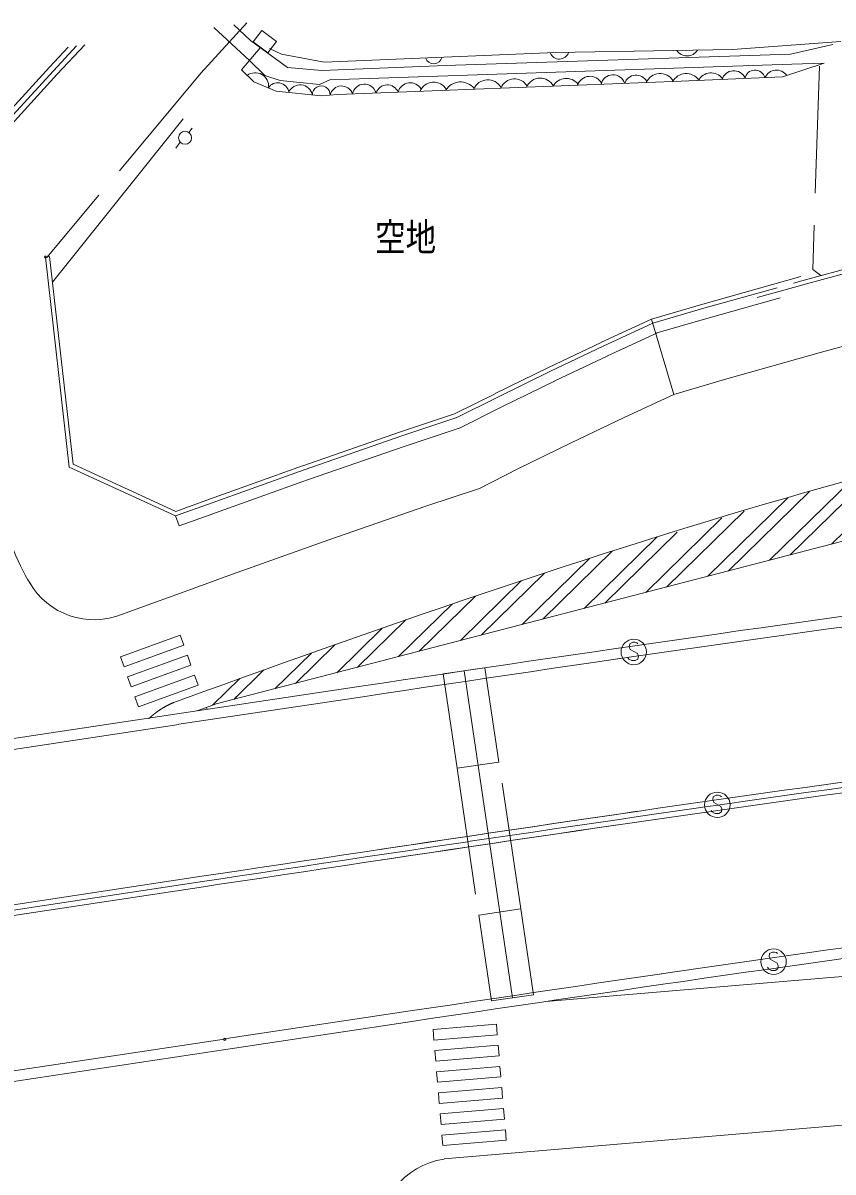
# Model space of a CAD drawing. Units: millimetres, scale not verified. Extents: x 40000 to 680000, y 20000 to 380000.
# Drawn here: x 217649 to 255876, y 276216 to 330438 of the extents above; entities that cross this region are included whole.
import ezdxf
from ezdxf.enums import TextEntityAlignment as Align

# ---------------------------------------------------------------- set-up
doc = ezdxf.new("R2010")
doc.units = ezdxf.units.MM
doc.header["$LTSCALE"] = 1000
doc.linetypes.add('CHAIN', pattern=[18.5, 12, -1.5, 3.5, -1.5])
doc.linetypes.add('DASHED', pattern=[7.5, 6, -1.5])
doc.layers.add('M-WORK', color=1, linetype='Continuous', lineweight=13)
doc.styles.add('ＭＳ 明朝', font='')
doc.styles.get('ＭＳ 明朝').set_extended_font_data('MS Mincho')

msp = doc.modelspace()

# ---------------------------------------------------------------- linework, layer by layer
at = {"layer": 'M-WORK', "linetype": 'DASHED'}
for p, q in [((228209, 330438), (226050, 328065)), ((226050, 328065), (218768, 319372)), ((255240, 328399), (254920, 318808)), ((254920, 318808), (255306, 318521)), ((237473, 299718), (239452, 300011)), ((239452, 300011), (240111, 295560)), ((237473, 299718), (238132, 295267)), ((226307, 298134), (226339, 298044)), ((238132, 295267), (240111, 295560)), ((241136, 288635), (240111, 295560)), ((238132, 295267), (239158, 288343)), ((239158, 288343), (241136, 288635)), ((241136, 288635), (241737, 284580)), ((239158, 288343), (239758, 284287)), ((239758, 284287), (241737, 284580))]:
    msp.add_line(p, q, dxfattribs=at)
at = {"layer": 'M-WORK'}
for p, q in [((228344, 328664), (226654, 330229)), ((228388, 329604), (227604, 330357)), ((228920, 330088), (228510, 329555)), ((229608, 329560), (228920, 330088)), ((218901, 328354), (219786, 329304)), ((219085, 328184), (220176, 329357)), ((220567, 329409), (219268, 328015)), ((227957, 328231), (228843, 329265)), ((230137, 328339), (228388, 329604)), ((228510, 329555), (229197, 329026)), ((229197, 329026), (229608, 329560)), ((229851, 328960), (229275, 329229)), ((251125, 329181), (242778, 329040)), ((256238, 329562), (251125, 329181)), ((255874, 329417), (253868, 328961)), ((229068, 327957), (228344, 328664)), ((231855, 328590), (229851, 328960)), ((242778, 329040), (231855, 328590)), ((253868, 328961), (237585, 328432)), ((209798, 318423), (218901, 328354)), ((209983, 318255), (219085, 328184)), ((228537, 327660), (227957, 328231)), ((231760, 328197), (230137, 328339)), ((237585, 328432), (231760, 328197)), ((253928, 328494), (233988, 327814)), ((255452, 328537), (253499, 327895)), ((255452, 328537), (253928, 328494)), ((219268, 328015), (210168, 318087)), ((229605, 327221), (228537, 327660)), ((229779, 327719), (229068, 327957)), ((231638, 327537), (229779, 327719)), ((232124, 327761), (231638, 327537)), ((233988, 327814), (232124, 327761)), ((248718, 327690), (232508, 327068)), ((253499, 327895), (248718, 327690)), ((231723, 326999), (229605, 327221)), ((232508, 327068), (231723, 326999)), ((225210, 325921), (219046, 318200)), ((225483, 325264), (225635, 325474)), ((225072, 324812), (224866, 324530)), ((218709, 319392), (218908, 319415)), ((218709, 319392), (219835, 309482)), ((218908, 319415), (220021, 309616)), ((254406, 318276), (258996, 319528)), ((254459, 318083), (259049, 319335)), ((249729, 317171), (254352, 318468)), ((249783, 316979), (253233, 317947)), ((252304, 317478), (254460, 318083)), ((254010, 318164), (254406, 318276)), ((249918, 316497), (253375, 317467)), ((247309, 316461), (249727, 317170)), ((247379, 316274), (249783, 316979)), ((244944, 315369), (247309, 316461)), ((245028, 315188), (247379, 316274)), ((248368, 312906), (247309, 316461)), ((247520, 315794), (249924, 316499)), ((255339, 314902), (259912, 316150)), ((245237, 314734), (247589, 315820)), ((242452, 314181), (244941, 315368)), ((242538, 314000), (245028, 315188)), ((242753, 313549), (245243, 314736)), ((250749, 313614), (255339, 314902)), ((239932, 312946), (242450, 314180)), ((240020, 312767), (242538, 314000)), ((240240, 312318), (242758, 313551)), ((248368, 312906), (250749, 313614)), ((238021, 311988), (239930, 312945)), ((246015, 311819), (248367, 312905)), ((238085, 311799), (240020, 312767)), ((238277, 311336), (240244, 312320)), ((235464, 311138), (238021, 311988)), ((235527, 310949), (238084, 311798)), ((243526, 310632), (246015, 311819)), ((235685, 310474), (238277, 311336)), ((230849, 309537), (235462, 311138)), ((230914, 309348), (235527, 310949)), ((231078, 308876), (235691, 310476)), ((241008, 309398), (243526, 310632)), ((224858, 307392), (220021, 309616)), ((255802, 305844), (259747, 309707)), ((224849, 307176), (219835, 309482)), ((226285, 307909), (230847, 309537)), ((226352, 307720), (230914, 309348)), ((239188, 308477), (241008, 309398)), ((253857, 305338), (257775, 309175)), ((226520, 307249), (231082, 308877)), ((252884, 305086), (256778, 308899)), ((255509, 308551), (254552, 308280)), ((256466, 308819), (255509, 308551)), ((236654, 307635), (239188, 308477)), ((249966, 304328), (253743, 308027)), ((250939, 304580), (254763, 308325)), ((253597, 308004), (252643, 307726)), ((254552, 308280), (253597, 308004)), ((224849, 307176), (226352, 307720)), ((224858, 307392), (226284, 307908)), ((232075, 306046), (236654, 307635)), ((251689, 307444), (250736, 307158)), ((252643, 307726), (251689, 307444)), ((225019, 306706), (224849, 307176)), ((225019, 306706), (226523, 307250)), ((226771, 298302), (260997, 307193)), ((247048, 303570), (250637, 307084)), ((248020, 303822), (251681, 307406)), ((250736, 307158), (249784, 306870)), ((245102, 303064), (248523, 306414)), ((248833, 306579), (247882, 306284)), ((249784, 306870), (248833, 306579)), ((227535, 304426), (232075, 306046)), ((244130, 302811), (247579, 306189)), ((246933, 305987), (245984, 305686)), ((247882, 306284), (246933, 305987)), ((242184, 302306), (245468, 305522)), ((245035, 305384), (244088, 305078)), ((245984, 305686), (245035, 305384)), ((241212, 302053), (244405, 305180)), ((243141, 304770), (242195, 304459)), ((244088, 305078), (243141, 304770)), ((224903, 303474), (227535, 304426)), ((239266, 301548), (242262, 304481)), ((242195, 304459), (241249, 304146)), ((238294, 301295), (241182, 304124)), ((240304, 303831), (239359, 303514)), ((241249, 304146), (240304, 303831)), ((223513, 302969), (224903, 303474)), ((236348, 300790), (239008, 303395)), ((238416, 303194), (237472, 302873)), ((239359, 303514), (238416, 303194)), ((222341, 302542), (223513, 302969)), ((235376, 300537), (237914, 303023)), ((237472, 302873), (236529, 302549)), ((233430, 300032), (235713, 302267)), ((235587, 302224), (234645, 301897)), ((236529, 302549), (235587, 302224)), ((253480, 302043), (252484, 301903)), ((254476, 302182), (253480, 302043)), ((255473, 302321), (254476, 302182)), ((256470, 302459), (255473, 302321)), ((222247, 300520), (225066, 301546)), ((225066, 301546), (225237, 301076)), ((232458, 299779), (234606, 301883)), ((233704, 301568), (232762, 301238)), ((234645, 301897), (233704, 301568)), ((249499, 301478), (248504, 301336)), ((250494, 301620), (249499, 301478)), ((251489, 301762), (250494, 301620)), ((252484, 301903), (251489, 301762)), ((253550, 301548), (252554, 301407)), ((254546, 301687), (253550, 301548)), ((255542, 301826), (254546, 301687)), ((256538, 301964), (255542, 301826)), ((222418, 300050), (225237, 301076)), ((230512, 299274), (232379, 301103)), ((232762, 301238), (231822, 300906)), ((245738, 300936), (244489, 300754)), ((246516, 301049), (245539, 300907)), ((246282, 301141), (246258, 300997)), ((246258, 300997), (246306, 300877)), ((246426, 301213), (246282, 301141)), ((246522, 301213), (246426, 301213)), ((247510, 301192), (246516, 301049)), ((246618, 301190), (246522, 301213)), ((246666, 301142), (246618, 301190)), ((248504, 301336), (247510, 301192)), ((249570, 300983), (248575, 300841)), ((250564, 301125), (249570, 300983)), ((251559, 301267), (250564, 301125)), ((252554, 301407), (251559, 301267)), ((222247, 300520), (222418, 300050)), ((222588, 299580), (225407, 300606)), ((225407, 300606), (225577, 300136)), ((229539, 299021), (231261, 300707)), ((230881, 300572), (229941, 300238)), ((231822, 300906), (230881, 300572)), ((242511, 300464), (241521, 300319)), ((243500, 300609), (242511, 300464)), ((244489, 300754), (243500, 300609)), ((245810, 300441), (244562, 300259)), ((246587, 300554), (245611, 300412)), ((246234, 300421), (246186, 300493)), ((246378, 300349), (246234, 300421)), ((246306, 300877), (246642, 300686)), ((246666, 300422), (246546, 300350)), ((247581, 300698), (246587, 300554)), ((246642, 300686), (246690, 300566)), ((246690, 300566), (246666, 300422)), ((248575, 300841), (247581, 300698)), ((222758, 299110), (225577, 300136)), ((227594, 298516), (229014, 299906)), ((229002, 299902), (228062, 299565)), ((229941, 300238), (229002, 299902)), ((238553, 299879), (237564, 299732)), ((238463, 299865), (240747, 284433)), ((239543, 300026), (238553, 299879)), ((240532, 300173), (239543, 300026)), ((241521, 300319), (240532, 300173)), ((242583, 299969), (241594, 299824)), ((243572, 300115), (242583, 299969)), ((244562, 300259), (243572, 300115)), ((246546, 300350), (246378, 300349)), ((222588, 299580), (222758, 299110)), ((222929, 298640), (225748, 299666)), ((225748, 299666), (225918, 299196)), ((226597, 298239), (227886, 299501)), ((228062, 299565), (227123, 299227)), ((235586, 299437), (234597, 299290)), ((236575, 299585), (235586, 299437)), ((237564, 299732), (236575, 299585)), ((238627, 299385), (237638, 299238)), ((239616, 299532), (238627, 299385)), ((240605, 299678), (239616, 299532)), ((241594, 299824), (240605, 299678)), ((223099, 298170), (225918, 299196)), ((233608, 299141), (224933, 297839)), ((226184, 298888), (225245, 298547)), ((227123, 299227), (226184, 298888)), ((234597, 299290), (233608, 299141)), ((234671, 298795), (233682, 298647)), ((235660, 298943), (234671, 298795)), ((236649, 299091), (235660, 298943)), ((237638, 299238), (236649, 299091)), ((222929, 298640), (223099, 298170)), ((225245, 298547), (224775, 298377)), ((233682, 298647), (225007, 297345)), ((226771, 298302), (226439, 298182)), ((227594, 298516), (227728, 298648)), ((224933, 297835), (185399, 291868)), ((226439, 298182), (225859, 297972)), ((225008, 297340), (185474, 291373)), ((255548, 294506), (254557, 294367)), ((256539, 294644), (255548, 294506)), ((250222, 293925), (250199, 293781)), ((250366, 293997), (250222, 293925)), ((250462, 293998), (250366, 293997)), ((250558, 293974), (250462, 293998)), ((250606, 293926), (250558, 293974)), ((251586, 293947), (250596, 293806)), ((252577, 294088), (251586, 293947)), ((253567, 294228), (252577, 294088)), ((254557, 294367), (253567, 294228)), ((255617, 294011), (254627, 293872)), ((256607, 294148), (255617, 294011)), ((247627, 293378), (246637, 293234)), ((248616, 293521), (247627, 293378)), ((249606, 293664), (248616, 293521)), ((250596, 293806), (249606, 293664)), ((250199, 293781), (250247, 293661)), ((250247, 293661), (250584, 293470)), ((250584, 293470), (250633, 293351)), ((250633, 293351), (250609, 293206)), ((251657, 293452), (250667, 293311)), ((252647, 293593), (251657, 293452)), ((253637, 293733), (252647, 293593)), ((254627, 293872), (253637, 293733)), ((243668, 292800), (242679, 292655)), ((243684, 292803), (242695, 292658)), ((244658, 292945), (243668, 292800)), ((244673, 292948), (243684, 292803)), ((245647, 293090), (244658, 292945)), ((245663, 293093), (244673, 292948)), ((246637, 293234), (245647, 293090)), ((246652, 293237), (245663, 293093)), ((247698, 292883), (246709, 292739)), ((248688, 293026), (247698, 292883)), ((249678, 293169), (248688, 293026)), ((250667, 293311), (249678, 293169)), ((250177, 293205), (250129, 293276)), ((250321, 293133), (250177, 293205)), ((250489, 293134), (250321, 293133)), ((250609, 293206), (250489, 293134)), ((240700, 292362), (239711, 292216)), ((240716, 292366), (239727, 292219)), ((241689, 292509), (240700, 292362)), ((241705, 292512), (240716, 292366)), ((242679, 292655), (241689, 292509)), ((242695, 292658), (241705, 292512)), ((243741, 292306), (242751, 292160)), ((243756, 292309), (242767, 292163)), ((244730, 292451), (243741, 292306)), ((244745, 292454), (243756, 292309)), ((245719, 292595), (244730, 292451)), ((245735, 292598), (244745, 292454)), ((246724, 292742), (245735, 292598)), ((236743, 291773), (235754, 291625)), ((236760, 291777), (235771, 291629)), ((237732, 291921), (236743, 291773)), ((237749, 291924), (236760, 291777)), ((238721, 292068), (237732, 291921)), ((238738, 292072), (237749, 291924)), ((239711, 292216), (238721, 292068)), ((239727, 292219), (238738, 292072)), ((239784, 291721), (238795, 291574)), ((239799, 291724), (238810, 291577)), ((240773, 291868), (239784, 291721)), ((240788, 291871), (239799, 291724)), ((241762, 292014), (240773, 291868)), ((241777, 292017), (240788, 291871)), ((242751, 292160), (241762, 292014)), ((242767, 292163), (241777, 292017)), ((232787, 291180), (231798, 291031)), ((233776, 291329), (232787, 291180)), ((234765, 291477), (233776, 291329)), ((234782, 291481), (234524, 291442)), ((235754, 291625), (234765, 291477)), ((235771, 291629), (234782, 291481)), ((236817, 291279), (235828, 291131)), ((236832, 291282), (235843, 291134)), ((237806, 291427), (236817, 291279)), ((237821, 291430), (236832, 291282)), ((238795, 291574), (237806, 291427)), ((238810, 291577), (237821, 291430)), ((229820, 290734), (228832, 290585)), ((230809, 290883), (229820, 290734)), ((231798, 291031), (230809, 290883)), ((232861, 290686), (231873, 290537)), ((233850, 290834), (232861, 290686)), ((234839, 290983), (233850, 290834)), ((234854, 290986), (234583, 290945)), ((235828, 291131), (234839, 290983)), ((235843, 291134), (234854, 290986)), ((226090, 290171), (186556, 284204)), ((226854, 290286), (226090, 290171)), ((227843, 290435), (226854, 290286)), ((228832, 290585), (227843, 290435)), ((228906, 290090), (227917, 289941)), ((229895, 290239), (228906, 290090)), ((230884, 290388), (229895, 290239)), ((231873, 290537), (230884, 290388)), ((226164, 289676), (186630, 283709)), ((226929, 289792), (226164, 289676)), ((227917, 289941), (226929, 289792)), ((253665, 286415), (252680, 286275)), ((252880, 286525), (252856, 286381)), ((252856, 286381), (252905, 286261)), ((253024, 286597), (252880, 286525)), ((253120, 286597), (253024, 286597)), ((253216, 286574), (253120, 286597)), ((253264, 286526), (253216, 286574)), ((254650, 286555), (253665, 286415)), ((255635, 286693), (254650, 286555)), ((256620, 286831), (255635, 286693)), ((256689, 286336), (255704, 286198)), ((249723, 285851), (248738, 285709)), ((250709, 285993), (249723, 285851)), ((251694, 286135), (250709, 285993)), ((252680, 286275), (251694, 286135)), ((252750, 285780), (251765, 285640)), ((253735, 285920), (252750, 285780)), ((252834, 285805), (252786, 285876)), ((252978, 285733), (252834, 285805)), ((252905, 286261), (253241, 286070)), ((253266, 285806), (253146, 285733)), ((253241, 286070), (253289, 285950)), ((253289, 285950), (253266, 285806)), ((254720, 286059), (253735, 285920)), ((255704, 286198), (254720, 286059)), ((242325, 284264), (259846, 285746)), ((245815, 285283), (244826, 285138)), ((246805, 285428), (245815, 285283)), ((247795, 285572), (246805, 285428)), ((248738, 285709), (247766, 285568)), ((248810, 285214), (247838, 285073)), ((249795, 285356), (248810, 285214)), ((250780, 285498), (249795, 285356)), ((251765, 285640), (250780, 285498)), ((253146, 285733), (252978, 285733)), ((241857, 284700), (240868, 284553)), ((242847, 284846), (241857, 284700)), ((243836, 284992), (242847, 284846)), ((244826, 285138), (243836, 284992)), ((245888, 284788), (244898, 284643)), ((246877, 284933), (245888, 284788)), ((247867, 285077), (246877, 284933)), ((238889, 284259), (237900, 284111)), ((239879, 284406), (238889, 284259)), ((240868, 284553), (239879, 284406)), ((241931, 284205), (240941, 284059)), ((242920, 284352), (241931, 284205)), ((243909, 284498), (242920, 284352)), ((244898, 284643), (243909, 284498)), ((235922, 283815), (227246, 282513)), ((236911, 283963), (235922, 283815)), ((237900, 284111), (236911, 283963)), ((237974, 283617), (236985, 283469)), ((238963, 283764), (237974, 283617)), ((239952, 283912), (238963, 283764)), ((240941, 284059), (239952, 283912)), ((235996, 283320), (227320, 282019)), ((236985, 283469), (235996, 283320)), ((237002, 282940), (239991, 283193)), ((239991, 283193), (240033, 282695)), ((227247, 282508), (187713, 276541)), ((237002, 282940), (237044, 282442)), ((237044, 282442), (240033, 282695)), ((227321, 282014), (187787, 276047)), ((237086, 281944), (240075, 282197)), ((240075, 282197), (240118, 281699)), ((237086, 281944), (237128, 281446)), ((237128, 281446), (240118, 281699)), ((237170, 280947), (240160, 281200)), ((237170, 280947), (237213, 280449)), ((237518, 276832), (289854, 281260)), ((240160, 281200), (240202, 280702)), ((237213, 280449), (240202, 280702)), ((237255, 279951), (240244, 280204)), ((237255, 279951), (237297, 279453)), ((240244, 280204), (240286, 279706)), ((237297, 279453), (240286, 279706)), ((237339, 278955), (240328, 279207)), ((237339, 278955), (237381, 278456)), ((237381, 278456), (240370, 278709)), ((240328, 279207), (240370, 278709)), ((237423, 277958), (240413, 278211)), ((240413, 278211), (240455, 277713)), ((237423, 277958), (237465, 277460)), ((237465, 277460), (240455, 277713))]:
    msp.add_line(p, q, dxfattribs=at)
at = {"layer": 'M-WORK', "linetype": 'CHAIN'}
msp.add_line((250470, 293535), (249824, 293442), dxfattribs=at)
for points in [[(264349, 295449), (263509, 295339), (264349, 295449), (263509, 295339), (262518, 295207), (261527, 295074), (260536, 294940), (259545, 294805), (258554, 294669), (257564, 294533), (256573, 294396), (255582, 294258), (254592, 294119), (253602, 293980), (252612, 293840), (251622, 293699), (251012, 293612)], [(249824, 293442), (249642, 293416), (248652, 293274), (247662, 293130), (246688, 292989), (245683, 292843), (244694, 292698), (243704, 292553), (242715, 292407), (241726, 292261), (240736, 292115), (240623, 292098)], [(251012, 293612), (250632, 293558), (250470, 293535)], [(238645, 291804), (237769, 291674), (236780, 291526), (235791, 291378), (234802, 291230), (233813, 291082), (232824, 290933), (231835, 290784), (230846, 290635), (229858, 290486), (228869, 290337), (227880, 290188), (226891, 290039), (226127, 289924), (214122, 288112)], [(239634, 291952), (238758, 291821), (238645, 291804)], [(240623, 292098), (239747, 291968), (239634, 291952)]]:
    msp.add_lwpolyline(points, dxfattribs=at)
at = {"layer": 'M-WORK'}
for centre, radius in [((225298, 325019), 307), ((218709, 319392), 50), ((246474, 300757), 600), ((250416, 293542), 600), ((253073, 286141), 600), ((227166, 282480), 50)]:
    msp.add_circle(centre, radius, dxfattribs=at)
for centre, radius, start, end in [((248984, 329457), 577, 213.7317, 328.197), ((237029, 328928), 415, 199.9196, 344.8027), ((242962, 329195), 461, 200.9618, 341.7631), ((228608, 327458), 633, 353.8337, 126.8752), ((247716, 327334), 720, 31.6064, 156.0872), ((248948, 327318), 733, 36.2717, 150.9255), ((250119, 327411), 673, 37.3254, 152.2557), ((251197, 327600), 586, 25.7201, 162.9351), ((252194, 327728), 486, 15.6682, 169.2478), ((253212, 327607), 605, 35.8748, 155.3953), ((229672, 327091), 528, 9.6686, 147.2664), ((230727, 326929), 590, 11.3328, 156.9022), ((233760, 326979), 574, 15.9636, 168.4272), ((234842, 326955), 562, 23.3403, 161.0505), ((235923, 327039), 582, 27.999, 166.2316), ((237031, 326950), 696, 30.5529, 157.4584), ((238302, 326837), 818, 38.9713, 148.5855), ((239587, 327033), 724, 29.6912, 157.1259), ((240844, 327111), 688, 29.9746, 158.4609), ((242058, 327150), 690, 27.129, 157.8589), ((243286, 327118), 705, 38.4644, 151.1608), ((244400, 327307), 615, 27.6951, 161.5571), ((245494, 327414), 578, 17.4446, 166.9462), ((246584, 327411), 566, 28.0645, 161.8237), ((231728, 327043), 423, 359.2157, 179.9482), ((232683, 326923), 544, 18.7297, 167.965), ((226521, 309196), 10000, 200.1064, 211.6946), ((221003, 305795), 3518, 209.8193, 292.359), ((238048, 273264), 3600, 98.4507, 185.5481)]:
    msp.add_arc(centre, radius, start, end, dxfattribs=at)
at = {"layer": 'M-WORK', "linetype": 'DASHED'}
msp.add_arc((226256, 294780), 3890, 112.3677, 133.1724, dxfattribs=at)

# ---------------------------------------------------------------- texts
at = {"layer": 'M-WORK', "style": 'ＭＳ 明朝', "width": 0.8}
msp.add_text('空地', height=1320, dxfattribs=at).set_placement((234265, 319276), align=Align.BOTTOM_LEFT)

doc.saveas('drawing.dxf')
